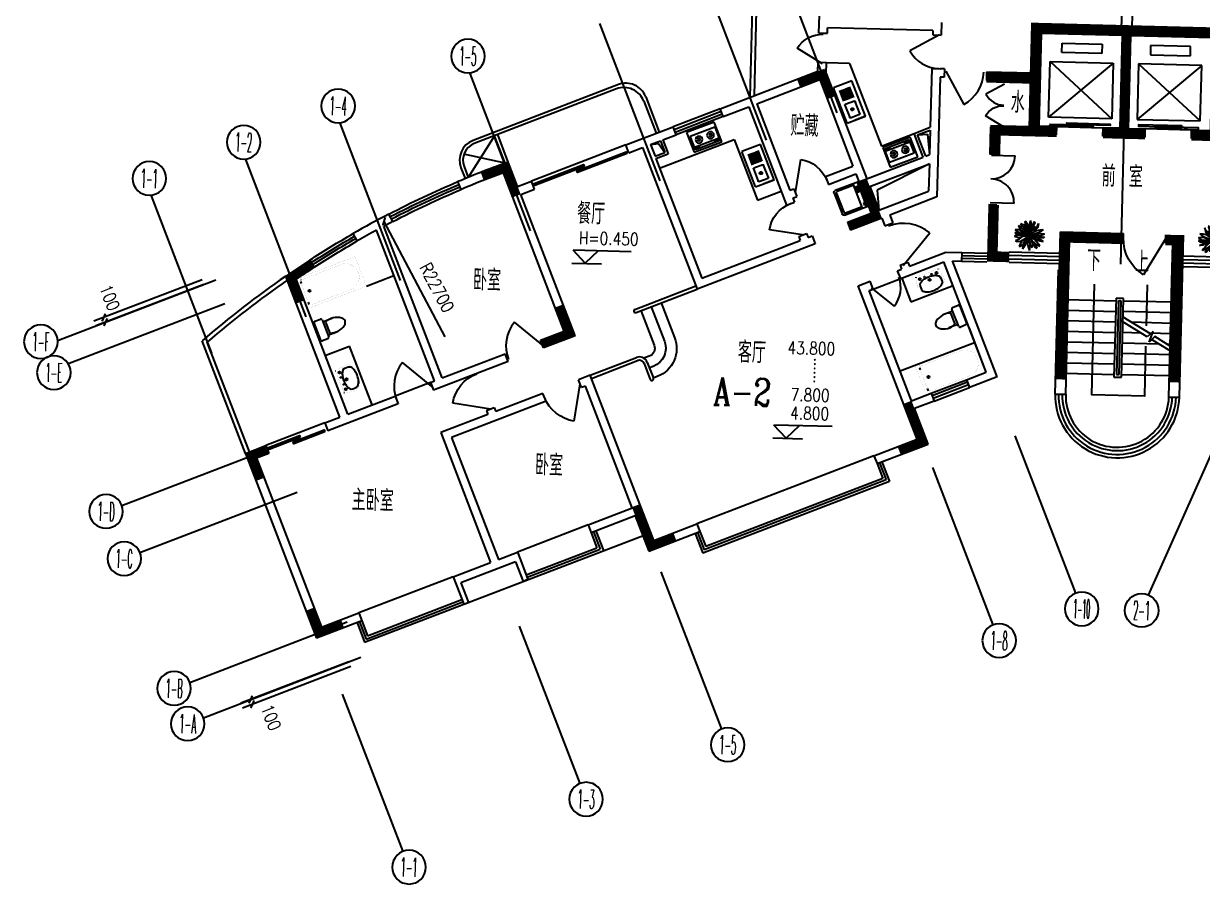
# Model space of a CAD drawing. Header units: millimetres. Extents: x -1802252 to 80507, y -1575242 to 571462.
# Drawn here: x 7618 to 35590, y 23093 to 43531 of the extents above; entities that cross this region are included whole.
import ezdxf
from ezdxf.enums import TextEntityAlignment as Align

# ---------------------------------------------------------------- set-up
doc = ezdxf.new("R2010")
doc.units = ezdxf.units.MM
doc.linetypes.add('HIDDEN', pattern=[7.5, 5, -2.5])
for name, color, linetype in [('AXIS', 3, 'Continuous'), ('AXIS_TEXT', 7, 'Continuous'), ('COLUMN', 7, 'Continuous'), ('PUB_DIM', 3, 'Continuous'), ('PUB_TEXT', 7, 'Continuous'), ('PUB_WINDW', 7, 'Continuous'), ('STAIR', 2, 'Continuous'), ('TOILET', 7, 'Continuous'), ('TOTHER', 7, 'Continuous'), ('WALL', 255, 'Continuous'), ('WINDOW', 2, 'Continuous'), ('WINDOW_TEXT', 7, 'Continuous')]:
    doc.layers.add(name, color=color, linetype=linetype)
doc.styles.add('_HZPMK', font='txt', dxfattribs={"width": 0.7, "bigfont": 'HZPMK'})
doc.styles.add('_ROMANC', font='ROMANC.shx', dxfattribs={"width": 0.75})
doc.styles.add('COMPLEX', font='COMPLEX')
doc.styles.add('DIM_FONT', font='SIMPLEX', dxfattribs={"width": 0.8})
doc.styles.add('SIMPLEX', font='SIMPLEX.SHX')
doc.styles.get("Standard").update_dxf_attribs({"font": 'arial.ttf'})

# ---------------------------------------------------------------- blocks, each defined once
blk = doc.blocks.new('_AXISO')
blk.add_circle((0, 0), 0.5)
at = {"layer": 'AXIS_TEXT', "style": 'COMPLEX', "width": 1.041667}
blk.add_attdef('A', text='', height=0.56, dxfattribs=at).set_placement((-0.25, -0.28), (0.25, -0.28), align=Align.FIT)
blk = doc.blocks.new('_DIMX')
at = {"const_width": 50}
blk.add_lwpolyline([(-70, -70), (70, 70)], dxfattribs=at)
blk = doc.blocks.new('M_E24TTP')
at = {"layer": 'TOILET', "color": 7}
for p, q in [((-170, 200), (-170, 430)), ((170, 200), (170, 430)), ((-250, 30), (-250, 170)), ((-220, 200), (220, 200)), ((220, 0), (-220, 0)), ((-140, 260), (140, 260)), ((250, 170), (250, 30))]:
    blk.add_line(p, q, dxfattribs=at)
for centre, radius, start, end in [((227, 413), 398, 143.3619, 202.5495), ((0, 590), 110, 33.4509, 146.5491), ((-227, 413), 398, 337.4505, 36.6381), ((-220, 170), 30, 90, 180), ((-220, 30), 30, 180, 270), ((220, 170), 30, 0, 90), ((220, 30), 30, 270, 0)]:
    blk.add_arc(centre, radius, start, end, dxfattribs=at)
at = {"style": 'DIM_FONT', "width": 0.8, "flags": 9}
for tag in ['XSIZE', 'YSIZE']:
    blk.add_attdef(tag, (0, 0), '', height=0.5, dxfattribs=at)
blk = doc.blocks.new('M_E4')
for p, q in [((670, -80), (670, -137)), ((670, -86), (670, -97)), ((670, -663), (670, -614))]:
    blk.add_line(p, q)
at = {"const_width": 1.5}
for points in [[(-750, -750), (-750, 0)], [(-750, 0), (750, 0)], [(750, 0), (750, -750)], [(608, -56), (640, -56)], [(670, -90), (670, -656)], [(750, -750), (-750, -750)], [(670, -663), (670, -655)]]:
    blk.add_lwpolyline(points, dxfattribs=at)
for points in [[(-399, -56, 0.930688), (-388, -693, 0.930688)], [(670, -86, 0.414214), (640, -56, 0.414214)], [(670, -90, 0.041784), (670, -85, 0.412615)], [(640, -693, 0.414214), (670, -663, 0.414214)]]:
    blk.add_lwpolyline(points, format="xyb", dxfattribs=at)
at = {"const_width": 1.5, "flags": 128}
for points in [[(-399, -56), (608, -56)], [(-399, -694), (645, -692)]]:
    blk.add_lwpolyline(points, dxfattribs=at)
for radius in [25, 23]:
    blk.add_circle((550, -381), radius)
blk.add_arc((640, -663), 30, 270, 280.176)
at = {"width": 0.8, "flags": 9}
for tag in ['XSIZE', 'YSIZE']:
    blk.add_attdef(tag, (0, 0), '', height=0.5, dxfattribs=at)
blk = doc.blocks.new('00929100524312')
for radius in [22800, 22730, 22670, 22600]:
    blk.add_arc((0, -22692), radius, 88.4854, 91.5146)
at = {"style": 'SIMPLEX', "flags": 9}
blk.add_attdef('A', text='', height=1, dxfattribs=at).set_placement((0, 0), align=Align.MIDDLE)
blk = doc.blocks.new('M_E11')
for p, q in [((-280, -10), (-280, 0)), ((280, 0), (280, -10)), ((-251, -189), (-251, -186)), ((-248, -183), (-250, -185))]:
    blk.add_line(p, q)
at = {"const_width": 1.5}
for points in [[(-280, 0), (280, 0)], [(-326, -200), (-280, -5)], [(326, -204), (280, -5)]]:
    blk.add_lwpolyline(points, dxfattribs=at)
for points in [[(-326, -200, 0.008223), (-326, -204, 0.149285)], [(-326, -266, 0.149285), (-304, -337, 0.107079), (-231, -408, 0.075625), (-131, -450, 0.062436), (-1, -467, 0.062436), (130, -452, 0.075625), (230, -410, 0.107079), (304, -339, 0.149285), (326, -268, 0.005205), (326, -266, 0.086596)]]:
    blk.add_lwpolyline(points, format="xyb", dxfattribs=at)
at = {"const_width": 1.5, "flags": 128}
for points in [[(-326, -204), (-326, -268)], [(326, -204), (326, -268)]]:
    blk.add_lwpolyline(points, dxfattribs=at)
at = {"flags": 128}
for points in [[(-253, -188, 0.172546), (-250, -358, 0.726395)], [(253, -188, -0.172546), (250, -358, -0.726395)]]:
    blk.add_lwpolyline(points, format="xyb", dxfattribs=at)
for points in [[(253, -188, 0.098208), (193, -141, 0.066287), (110, -111, 0.052428), (0, -100, 0.052428), (-110, -111, 0.066287), (-193, -141, 0.093876), (-251, -186, 0.171377)], [(-250, -358, 0.091341), (-193, -401, 0.066287), (-110, -431, 0.052428), (0, -442, 0.052428), (110, -431, 0.066287), (193, -401, 0.091756), (250, -358, 0.171377)]]:
    blk.add_lwpolyline(points, format="xyb")
for centre, radius in [((-210, -75), 24), ((-210, -75), 24), ((-210, -75), 24), ((-90, -65), 10), ((0, -170), 25), ((0, -170), 15), ((90, -65), 10), ((210, -75), 24)]:
    blk.add_circle(centre, radius)
blk.add_arc((-250, -186), 1, 131.3224, 180)
at = {"width": 0.8, "flags": 9}
for tag in ['XSIZE', 'YSIZE']:
    blk.add_attdef(tag, (0, 0), '', height=0.5, dxfattribs=at)
blk = doc.blocks.new('M_E19')
for p, q in [((-323, -113), (-323, -456)), ((299, -113), (-323, -113)), ((299, -456), (299, -113)), ((-323, -400), (299, -400)), ((-323, -456), (299, -456)), ((-291, -422), (-291, -434)), ((-216, -432), (-280, -432)), ((-280, -432), (-280, -448)), ((-280, -448), (-216, -448)), ((-216, -448), (-216, -432)), ((-199, -423), (-199, -434)), ((182, -422), (182, -434)), ((193, -432), (193, -448)), ((257, -432), (193, -432)), ((193, -448), (257, -448)), ((257, -448), (257, -432)), ((274, -423), (274, -434))]:
    blk.add_line(p, q)
for points in [[(-199, -423, 0.259034), (-201, -420, 0.076276), (-213, -415, 0.036515), (-226, -412, 0.026615), (-245, -411, 0.026615), (-264, -412, 0.036515), (-277, -415, 0.076276), (-289, -420, 0.259034), (-291, -423, 0.078462), (-291, -424, 0.056762)], [(-199, -434, 0.259034), (-201, -430, 0.076276), (-213, -425, 0.036515), (-226, -423, 0.026615), (-245, -422, 0.026615), (-264, -423, 0.036515), (-277, -425, 0.076276), (-289, -430, 0.259034), (-291, -434, 0.259034), (-289, -437, 0.056762), (-280, -441, 0.036515)], [(-216, -443, 0.008736), (-213, -442, 0.076276), (-201, -437, 0.259034), (-199, -434, 0.259034)], [(274, -423, 0.259034), (272, -420, 0.076276), (260, -415, 0.036515), (247, -412, 0.026615), (228, -411, 0.026615), (209, -412, 0.036515), (196, -415, 0.076276), (184, -420, 0.259034), (182, -423, 0.078462), (182, -424, 0.056762)], [(274, -434, 0.259034), (272, -430, 0.076276), (260, -425, 0.036515), (247, -423, 0.026615), (228, -422, 0.026615), (209, -423, 0.036515), (196, -425, 0.076276), (184, -430, 0.259034), (182, -434, 0.259034), (184, -437, 0.056762), (193, -441, 0.036515)], [(257, -443, 0.008736), (260, -442, 0.076276), (272, -437, 0.259034), (274, -434, 0.259034)]]:
    blk.add_lwpolyline(points, format="xyb")
at = {"layer": 'TOTHER', "linetype": 'Continuous'}
for p, q in [((-350, 0), (350, 0)), ((-350, -500), (-350, 0)), ((350, 0), (350, -500)), ((350, -500), (-350, -500))]:
    blk.add_line(p, q, dxfattribs=at)
for centre, radius in [((-158, -259), 82.5), ((-158, -259), 31.6), ((134, -259), 82.5), ((134, -259), 31.6)]:
    blk.add_circle(centre, radius, dxfattribs=at)
at = {"width": 0.8, "flags": 9}
for tag in ['XSIZE', 'YSIZE']:
    blk.add_attdef(tag, (0, 0), '', height=0.5, dxfattribs=at)
blk = doc.blocks.new('_WBLK')
for p, q in [((-0.5, 0.5), (0.5, 0.5)), ((0.5, 0.167), (-0.5, 0.167)), ((0.5, -0.167), (-0.5, -0.167)), ((-0.5, -0.5), (0.5, -0.5))]:
    blk.add_line(p, q)
at = {"style": 'SIMPLEX', "flags": 9}
blk.add_attdef('A', text='', height=1, dxfattribs=at).set_placement((0, 1.5), align=Align.MIDDLE)
blk = doc.blocks.new('_DBLK')
blk.add_line((-0.5, 0), (0, -0.866))
blk.add_arc((-0.5, 0), 1, 300, 0)
at = {"style": 'SIMPLEX', "flags": 9}
blk.add_attdef('A', text='', height=1, dxfattribs=at).set_placement((0, 1.5), align=Align.MIDDLE)
blk = doc.blocks.new('M_E20')
for p, q in [((345, 0), (-345, 0)), ((-302, -36), (-345, -36)), ((-307, -144), (-307, -611)), ((-302, -35), (-302, -66)), ((-302, -66), (-219, -66)), ((-219, -66), (-219, -35)), ((345, -36), (-219, -36)), ((123, -87), (123, -99)), ((133, -96), (133, -113)), ((198, -96), (133, -96)), ((133, -113), (198, -113)), ((198, -113), (198, -96)), ((215, -88), (215, -99)), ((307, -144), (307, -611)), ((267, -651), (-267, -651))]:
    blk.add_line(p, q)
blk.add_lwpolyline([(83, -94, 0.185158), (88, -107, 0.102042), (108, -122, 0.060862), (133, -130, 0.047173), (166, -133, 0.047173), (200, -130, 0.060862), (225, -122, 0.102042), (245, -107, 0.185158), (250, -94, 0.185158), (245, -82, 0.102042), (225, -67, 0.060862), (200, -59, 0.047173), (166, -56, 0.047173), (133, -59, 0.060862), (108, -67, 0.102042), (88, -82, 0.185158)], format="xyb", close=True)
for points in [[(215, -88, 0.259034), (213, -85, 0.076276), (201, -80, 0.036515), (188, -77, 0.026615), (169, -76, 0.026615), (150, -77, 0.036515), (137, -80, 0.076276), (125, -85, 0.259034), (123, -88, 0.078462), (123, -89, 0.056762)], [(215, -99, 0.259034), (213, -95, 0.076276), (201, -90, 0.036515), (188, -88, 0.026615), (169, -87, 0.026615), (150, -88, 0.036515), (137, -90, 0.076276), (125, -95, 0.259034), (123, -99, 0.259034), (125, -102, 0.056762), (133, -106, 0.036515)], [(198, -108, 0.008736), (201, -107, 0.076276), (213, -102, 0.259034), (215, -99, 0.259034)]]:
    blk.add_lwpolyline(points, format="xyb")
blk.add_circle((-259, -35), 17.5)
for centre, start, end in [((-267, -611), 180, 270), ((267, -611), 270, 0)]:
    blk.add_arc(centre, 40, start, end)
at = {"layer": 'TOTHER', "linetype": 'Continuous'}
for p, q in [((-345, -656), (-345, 0)), ((345, 0), (345, -656)), ((-345, -145), (345, -145)), ((295, -706), (-295, -706))]:
    blk.add_line(p, q, dxfattribs=at)
for centre, start, end in [((-295, -656), 180, 270), ((295, -656), 270, 0)]:
    blk.add_arc(centre, 50, start, end, dxfattribs=at)
at = {"width": 0.8, "flags": 9}
for tag in ['XSIZE', 'YSIZE']:
    blk.add_attdef(tag, (0, 0), '', height=0.5, dxfattribs=at)
blk = doc.blocks.new('M_E16')
for p, q in [((-359, -351), (-359, -119)), ((-347, -107), (-34, -107)), ((-22, -119), (-22, -351)), ((63, -103), (336, -103)), ((63, -132), (336, -132)), ((63, -153), (336, -153)), ((63, -182), (336, -182)), ((63, -203), (336, -203)), ((63, -232), (336, -232)), ((63, -253), (336, -253)), ((-34, -363), (-347, -363)), ((63, -282), (336, -282)), ((63, -303), (336, -303)), ((63, -332), (336, -332)), ((63, -353), (336, -353))]:
    blk.add_line(p, q)
for points, const_width in [([(-353, -95), (-370, -113)], 1.91), ([(-370, -357), (-370, -113)], 2), ([(-353, -95), (-28, -95)], 1.8), ([(-10, -113), (-28, -95)], 1.91), ([(-10, -113), (-10, -357)], 2), ([(-370, -357), (-353, -375)], 1.91), ([(-28, -375), (-353, -375)], 1.8), ([(-28, -375), (-10, -357)], 1.91)]:
    blk.add_lwpolyline(points, dxfattribs=dict(const_width=const_width))
for points in [[(-347, -107), (-351, -108), (-354, -110), (-357, -113), (-358, -117), (-359, -119)], [(-216, -235), (-215, -245), (-209, -255), (-202, -261), (-192, -265), (-182, -265), (-172, -261), (-164, -255), (-159, -245), (-157, -235), (-159, -225), (-164, -215), (-172, -209), (-182, -205), (-192, -205), (-202, -209), (-209, -215), (-215, -225), (-216, -235)], [(-206, -235), (-205, -242), (-201, -248), (-196, -252), (-190, -254), (-183, -254), (-177, -252), (-172, -248), (-169, -242), (-168, -235), (-169, -228), (-172, -222), (-177, -218), (-183, -215), (-190, -215), (-196, -218), (-201, -222), (-205, -228), (-206, -235)], [(-22, -119), (-23, -115), (-25, -111), (-28, -109), (-32, -107), (-34, -107)], [(-359, -351), (-358, -355), (-356, -358), (-353, -361), (-349, -363), (-347, -363)], [(-34, -363), (-30, -362), (-26, -360), (-24, -357), (-22, -353), (-22, -351)]]:
    blk.add_lwpolyline(points)
at = {"layer": 'TOTHER', "linetype": 'Continuous'}
for p, q in [((-450, 0), (450, 0)), ((-450, -471), (-450, 0)), ((450, 0), (450, -471)), ((-450, -471), (450, -471))]:
    blk.add_line(p, q, dxfattribs=at)
at = {"layer": 'TOTHER', "linetype": 'HIDDEN'}
blk.add_line((-450, 0), (-450, -300), dxfattribs=at)
at = {"width": 0.8, "flags": 9}
for tag in ['XSIZE', 'YSIZE']:
    blk.add_attdef(tag, (0, 0), '', height=0.5, dxfattribs=at)
blk = doc.blocks.new('00929100508160')
for radius in [22800, 22730, 22670, 22600]:
    blk.add_arc((0, -22682), radius, 87.7278, 92.2722)
at = {"style": 'SIMPLEX', "flags": 9}
blk.add_attdef('A', text='', height=1, dxfattribs=at).set_placement((0, 0), align=Align.MIDDLE)
blk = doc.blocks.new('_ARROW')
blk.add_solid([(0, 0), (-1, 0.1), (-1, -0.1)])
blk = doc.blocks.new('10425124726404')
for p, q in [((-600, 125), (600, 125)), ((-600, 41.25), (600, 41.25)), ((-600, -41.25), (600, -41.25)), ((-600, -125), (600, -125))]:
    blk.add_line(p, q)
at = {"style": 'SIMPLEX', "flags": 9}
blk.add_attdef('A', text='', height=1, dxfattribs=at).set_placement((0, 0), align=Align.MIDDLE)
blk = doc.blocks.new('M_F3')
for p, q in [((-137, 463), (-172, 477)), ((-172, 477), (-155, 384)), ((-65, 367), (-137, 463)), ((-1, 371), (16, 486)), ((26, 511), (42, 438)), ((42, 438), (49, 319)), ((118, 392), (151, 452)), ((151, 452), (149, 488)), ((149, 488), (172, 452)), ((172, 452), (160, 396)), ((262, 331), (301, 415)), ((301, 415), (277, 286)), ((-405, 13), (-504, -36)), ((-468, 83), (-494, 98)), ((-494, 98), (-398, 71)), ((-490, 194), (-367, 196)), ((-363, 102), (-490, 194)), ((-435, 39), (-468, 83)), ((-393, 2), (-435, 39)), ((-398, 71), (-285, 27)), ((-202, -25), (-393, 2)), ((-379, 338), (-344, 250)), ((-336, 298), (-379, 338)), ((-367, 196), (-250, 117)), ((-237, 44), (-363, 102)), ((-344, 250), (-280, 177)), ((-260, 250), (-336, 298)), ((-184, 352), (-317, 396)), ((-317, 396), (-270, 321)), ((-285, 27), (-153, -2)), ((-280, 177), (-178, 123)), ((-270, 321), (-143, 227)), ((-157, 187), (-260, 250)), ((-250, 117), (-45, 15)), ((-67, 21), (-237, 44)), ((-105, 242), (-184, 352)), ((-178, 123), (-91, 75)), ((-45, 102), (-157, 187)), ((-157, -111), (1, 3)), ((-155, 384), (-89, 196)), ((-143, 227), (-77, 167)), ((1, 3), (-126, -140)), ((-120, -276), (1, 3)), ((1, 3), (-116, -15)), ((-91, 75), (1, 3)), ((-89, 196), (1, 3)), ((1, 3), (-67, 21)), ((-50, 223), (-65, 367)), ((-11, 137), (-50, 223)), ((1, 3), (-42, -144)), ((-17, 89), (3, 267)), ((1, 3), (-17, 89)), ((3, 267), (-1, 371)), ((1, 3), (14, 71)), ((170, 60), (1, 3)), ((57, 58), (1, 3)), ((1, 3), (248, 58)), ((155, 8), (1, 3)), ((1, 3), (88, -178)), ((83, -65), (1, 3)), ((270, -77), (1, 3)), ((7, -140), (1, 3)), ((14, 71), (80, 173)), ((46, 206), (24, 94)), ((86, 275), (35, 153)), ((49, 319), (46, 206)), ((49, 309), (118, 392)), ((106, 92), (57, 58)), ((87, 205), (58, 144)), ((80, 173), (176, 235)), ((160, 396), (86, 275)), ((87, 205), (184, 321)), ((166, 158), (106, 92)), ((141, 130), (236, 181)), ((275, 6), (155, 8)), ((184, 321), (160, 227)), ((197, 198), (166, 158)), ((229, 81), (170, 60)), ((176, 235), (262, 331)), ((277, 286), (197, 198)), ((295, 104), (229, 81)), ((236, 181), (355, 202)), ((248, 58), (334, 89)), ((371, 4), (275, 6)), ((390, 158), (295, 104)), ((330, 5), (453, -38)), ((334, 89), (402, 85)), ((355, 202), (460, 215)), ((454, 39), (371, 4)), ((460, 215), (390, 158)), ((402, 85), (482, 73)), ((507, 60), (454, 39)), ((482, 73), (507, 60)), ((-504, -36), (-311, -82)), ((-363, -136), (-468, -188)), ((-468, -188), (-414, -205)), ((-414, -205), (-287, -190)), ((-293, -71), (-363, -136)), ((-303, -280), (-334, -374)), ((-334, -374), (-270, -355)), ((-260, -209), (-303, -280)), ((-227, -32), (-293, -71)), ((-287, -190), (-157, -111)), ((-270, -355), (-204, -288)), ((-195, -134), (-260, -209)), ((-116, -15), (-227, -32)), ((-200, -269), (-219, -455)), ((-219, -455), (-176, -399)), ((-126, -140), (-200, -269)), ((-176, -399), (-120, -276)), ((-153, -2), (-82, -10)), ((-42, -144), (-56, -288)), ((-56, -288), (-32, -384)), ((-32, -384), (14, -505)), ((36, -242), (7, -140)), ((14, -505), (40, -370)), ((40, -370), (36, -242)), ((40, -311), (98, -395)), ((164, -117), (83, -65)), ((108, -265), (85, -173)), ((88, -178), (180, -255)), ((98, -395), (106, -265)), ((342, -59), (103, -28)), ((106, -265), (207, -386)), ((109, -82), (260, -134)), ((246, -199), (164, -117)), ((180, -255), (262, -299)), ((246, -367), (203, -267)), ((207, -386), (271, -420)), ((324, -294), (246, -199)), ((271, -420), (246, -367)), ((260, -134), (357, -167)), ((262, -299), (359, -349)), ((377, -132), (270, -77)), ((359, -349), (324, -294)), ((447, -73), (342, -59)), ((357, -167), (468, -188)), ((468, -188), (377, -132)), ((507, -23), (447, -73)), ((453, -38), (507, -23))]:
    blk.add_line(p, q)
at = {"width": 0.8, "flags": 9}
for tag, p in [('XSIZE', (-2, 0)), ('YSIZE', (0, 0))]:
    blk.add_attdef(tag, p, '', height=0.2, dxfattribs=at)
blk = doc.blocks.new('10425130010080')
for p, q in [((-300, 100), (300, 100)), ((-300, 33), (300, 33)), ((-300, -33), (300, -33)), ((-300, -100), (300, -100))]:
    blk.add_line(p, q)
at = {"style": 'SIMPLEX', "flags": 9}
blk.add_attdef('A', text='', height=1, dxfattribs=at).set_placement((0, 0), align=Align.MIDDLE)
blk = doc.blocks.new('_DBLK1')
for p, q in [((-0.47, 0), (-0.47, -0.47)), ((0.47, 0), (0.47, -0.47))]:
    blk.add_line(p, q)
for centre, start, end in [((-0.47, 0), 270, 0), ((0.47, 0), 180, 270)]:
    blk.add_arc(centre, 0.47, start, end)
at = {"layer": 'WINDOW_TEXT', "style": 'SIMPLEX', "flags": 9}
blk.add_attdef('A', text='', height=1, dxfattribs=at).set_placement((0, 1.5), align=Align.MIDDLE)
blk = doc.blocks.new('_LIFTD')
for points in [[(-0.548, -0.602), (-0.548, -0.774), (0.241, -0.774), (0.241, -0.602), (-0.548, -0.602)], [(-0.241, -0.784), (-0.241, -0.955), (0.548, -0.955), (0.548, -0.784), (-0.241, -0.784)]]:
    blk.add_lwpolyline(points)
blk = doc.blocks.new('1T4F53深新月')
at = {"color": 0, "linetype": 'ByBlock'}
for p, q in [((15628.107, 8145.332), (17903.394, 6600.804)), ((15695.504, 8244.617), (17970.792, 6700.089))]:
    blk.add_line(p, q, dxfattribs=at)
at = {"layer": 'AXIS'}
for p, q in [((8952.517, 30855.915), (5023.764, 30104.315)), ((9901.448, 29412.966), (7654.862, 26103.457)), ((11638.941, 28233.509), (9392.354, 24924)), ((17347.844, 24358.148), (15101.258, 21048.639)), ((20326.402, 22336.22), (18079.816, 19026.711)), ((24049.6, 19808.811), (21803.014, 16499.302)), ((1528.845, 14942.474), (3775.431, 18251.983)), ((3018.125, 13931.51), (5264.711, 17241.02)), ((24148.045, 14108.52), (20838.536, 16355.106)), ((5252.043, 12415.065), (7498.629, 15724.574)), ((23642.563, 13363.88), (20333.054, 15610.466)), ((7982.388, 10561.631), (10228.974, 13871.141)), ((21789.13, 10633.535), (18479.621, 12880.121)), ((10712.733, 8708.198), (12959.319, 12017.707)), ((21115.154, 9640.683), (17805.645, 11887.269)), ((12698.439, 7360.246), (14945.025, 10669.755)), ((14684.145, 6012.295), (16930.731, 9321.804)), ((19093.227, 6662.124), (15783.718, 8908.71))]:
    blk.add_line(p, q, dxfattribs=at)
at = {"layer": 'COLUMN'}
for points, const_width in [([(1800.871, 26375.961), (1636.032, 26626.616), (4455.902, 28481.058)], 250), ([(2350.149, 25540.726), (3119.585, 24370.719), (5939.456, 26225.161)], 250), ([(1167.89, 22788.004), (1470.095, 22328.469), (-576.922, 20982.282), (-2939.618, 24575.007), (-892.601, 25921.194), (-590.395, 25461.659)], 250), ([(14.015, 24542.59), (563.479, 23707.073)], 250), ([(8459.46, 23549.726), (9021.106, 24377.103), (9517.533, 24040.115)], 200), ([(288.747, 24124.831), (-1758.27, 22778.644)], 200), ([(3447.656, 22551.803), (4471.432, 23225.072), (4251.647, 23559.279)], 250), ([(1511.573, 22265.981), (1964.88, 21576.68), (2445.035, 21892.446)], 250), ([(425.699, 21641.639), (1057.582, 20680.794)], 250), ([(14168.363, 19674.365), (14730.01, 20501.742), (14233.583, 20838.73)], 200), ([(4738.094, 19670.108), (5243.575, 20414.748), (5822.74, 20021.595)], 200), ([(3718.074, 17099.201), (3221.648, 17436.189), (3558.636, 17932.616)], 200), ([(11303.966, 15454.741), (11697.118, 16033.905), (12276.282, 15640.752)], 200), ([(20589.296, 14711.34), (20926.284, 15207.766), (20429.857, 15544.754)], 200), ([(9819.344, 12199.416), (9324.889, 12539.307), (9730.122, 13136.266)], 200), ([(18055.412, 11717.72), (18398.875, 11484.568), (18735.862, 11980.994)], 200), ([(13825.701, 10068.201), (14386.588, 9847.106), (14733.299, 10357.856)], 200)]:
    blk.add_lwpolyline(points, dxfattribs=dict(at, const_width=const_width))
at = {"layer": 'DEFPOINTS', "color": 0, "linetype": 'ByBlock'}
for p in [(20837.413, 16353.451), (20904.81, 16452.737), (12027.148, 10898.307), (15447.291, 8413.111), (15379.894, 8313.826)]:
    blk.add_point(p, dxfattribs=at)
at = {"layer": 'PUB_DIM'}
for p, q in [((2881.358, 25829.819), (226.084, 24083.622)), ((9956.684, 22408.767), (10714.944, 21255.753)), ((10981.317, 21405.19), (10592.616, 21996.25)), ((10385.266, 21757.063), (10800.76, 21671.247)), ((10800.76, 21671.247), (10714.944, 21255.753)), ((15190.807, 19222.029), (15471.631, 19635.718)), ((15240.45, 19188.33), (15487.574, 19552.376)), ((15290.093, 19154.632), (15503.518, 19469.035)), ((15177.763, 18989.156), (16667.042, 17978.192)), ((18015.667, 17062.709), (20001.373, 15714.757)), ((20212.988, 15812.835), (20493.811, 16226.524)), ((9270.144, 16123.763), (10028.404, 14970.75)), ((20113.702, 15880.232), (20327.128, 16194.636)), ((20163.345, 15846.534), (20410.469, 16210.58)), ((10294.778, 15120.187), (9906.076, 15711.247)), ((9698.726, 15472.06), (10114.22, 15386.244)), ((10114.22, 15386.244), (10028.404, 14970.75))]:
    blk.add_line(p, q, dxfattribs=at)
at = {"layer": 'PUB_DIM', "color": 0, "linetype": 'ByBlock'}
for p, q in [((21153.024, 16284.243), (23428.311, 14739.715)), ((21085.626, 16184.957), (23360.914, 14640.429)), ((23222.029, 14880.954), (23222.59, 14881.781)), ((23153.508, 14780.014), (23152.946, 14779.186)), ((13450.17, 13658.202), (12027.606, 10899.196))]:
    blk.add_line(p, q, dxfattribs=at)
at = {"layer": 'PUB_DIM', "color": 3}
blk.add_line((18756.239, 6165.698), (15446.73, 8412.284), dxfattribs=at)
at = {"layer": 'PUB_DIM', "color": 3, "linetype": 'ByBlock'}
for p, q in [((17695.989, 6740.388), (17695.427, 6739.561)), ((17764.509, 6841.328), (17765.071, 6842.156))]:
    blk.add_line(p, q, dxfattribs=at)
at = {"layer": 'PUB_DIM'}
for points in [[(4142.424, 27428.409), (5133.692, 28080.3), (5819.599, 27037.306), (3625.692, 25594.519)], [(3729.459, 27167.278), (2920.41, 26635.22)]]:
    blk.add_lwpolyline(points, dxfattribs=at)
at = {"layer": 'PUB_DIM', "color": 0, "linetype": 'ByBlock'}
blk.add_point((23221.467, 14880.126), dxfattribs=at)
at = {"layer": 'PUB_DIM', "color": 3, "linetype": 'ByBlock'}
blk.add_point((17763.948, 6840.501), dxfattribs=at)
at = {"layer": 'STAIR'}
for p, q in [((4385.521, 28315.086), (3900.693, 27996.247)), ((4385.521, 28315.086), (5022.9, 27345.886)), ((3967.763, 28040.354), (4605.141, 27071.154)), ((4176.642, 28177.72), (4814.02, 27208.52)), ((3804.215, 27932.8), (2923.366, 27353.524)), ((3550.004, 27765.622), (3839.565, 27325.315)), ((3758.883, 27902.988), (3810.519, 27824.471)), ((3805.892, 27903.981), (3830.747, 27476.854)), ((3902.369, 27967.428), (3932.191, 27454.932)), ((3132.245, 27490.89), (3769.624, 26521.69)), ((3341.125, 27628.256), (3868.61, 26826.159)), ((4013.347, 27437.395), (3756.691, 27372.375)), ((3830.747, 27476.854), (4013.347, 27437.395)), ((3920.412, 27657.367), (4396.262, 26933.788)), ((2923.366, 27353.524), (3560.744, 26384.324)), ((5073.031, 27378.854), (3510.613, 26351.356)), ((5055.867, 27295.755), (3593.712, 26334.193)), ((3609.517, 26200.963), (5171.934, 27228.461)), ((3626.68, 26284.062), (5088.835, 27245.624)), ((3756.691, 27372.375), (3939.291, 27332.916)), ((3837.847, 27354.838), (3882.026, 26595.609)), ((3939.291, 27332.916), (3981.408, 26609.14)), ((3949.457, 27158.212), (4187.382, 26796.422)), ((5088.835, 27245.624), (5055.867, 27295.755)), ((5171.934, 27228.461), (5073.031, 27378.854)), ((5759.182, 26226.293), (5121.803, 27195.493)), ((5341.423, 25951.561), (4704.045, 26920.761)), ((5550.302, 26088.927), (4912.924, 27058.127)), ((4923.664, 25676.829), (4286.286, 26646.029)), ((5132.544, 25814.195), (4495.165, 26783.395)), ((3510.613, 26351.356), (3609.517, 26200.963)), ((3593.712, 26334.193), (3626.68, 26284.062)), ((4505.906, 25402.097), (3868.527, 26371.297)), ((4714.785, 25539.463), (4077.407, 26508.663)), ((4297.026, 25264.731), (3659.648, 26233.931)), ((4297.026, 25264.731), (5759.182, 26226.293)), ((-988.542, 25439.197), (-2091.424, 24713.905)), ((-1267.228, 23460.629), (-988.542, 25439.197)), ((-164.345, 24185.922), (-988.542, 25439.197)), ((-694.835, 25392.976), (-90.424, 24473.907)), ((-2091.424, 24713.905), (-1267.228, 23460.629)), ((-2091.424, 24713.905), (-164.345, 24185.922)), ((-2124.136, 24363.255), (-2307.949, 24242.373)), ((-1602.145, 23569.514), (-2124.136, 24363.255)), ((-2307.949, 24242.373), (-1785.958, 23448.632)), ((-1267.228, 23460.629), (-164.345, 24185.922)), ((-1785.958, 23448.632), (-1602.145, 23569.514)), ((-937.55, 22959.318), (165.333, 23684.611)), ((-113.353, 21706.043), (165.333, 23684.611)), ((165.333, 23684.611), (989.529, 22431.335)), ((1063.45, 22719.321), (459.04, 23638.39)), ((-113.353, 21706.043), (-937.55, 22959.318)), ((-937.55, 22959.318), (989.529, 22431.335)), ((-1154.075, 22487.787), (-970.261, 22608.669)), ((-632.084, 21694.046), (-1154.075, 22487.787)), ((-970.261, 22608.669), (-448.27, 21814.928)), ((989.529, 22431.335), (-113.353, 21706.043)), ((-448.27, 21814.928), (-632.084, 21694.046))]:
    blk.add_line(p, q, dxfattribs=at)
at = {"layer": 'WALL'}
for p, q in [((4679.65, 28777.81), (1462.641, 26662.197)), ((4817.016, 28568.93), (1767.111, 26563.21)), ((4817.016, 28568.93), (4679.65, 28777.81)), ((1863.267, 26416.995), (1753.374, 26584.098)), ((1863.267, 26416.995), (1696.164, 26307.102)), ((6163.204, 26521.913), (3113.298, 24516.193)), ((6300.57, 26313.034), (3835.526, 24691.939)), ((6300.57, 26313.034), (6163.204, 26521.913)), ((-694.835, 25392.976), (-928.357, 25748.071)), ((-527.731, 25502.869), (-694.835, 25392.976)), ((2412.731, 25581.477), (2245.628, 25471.585)), ((3069.824, 24218.309), (2245.628, 25471.585)), ((3127.035, 24495.305), (2412.731, 25581.477)), ((6751.559, 24950.824), (5092.951, 22507.482)), ((6751.559, 24950.824), (7334.48, 24555.12)), ((3821.79, 24712.826), (3069.824, 24218.309)), ((6804.705, 24673.019), (5232.095, 22356.362)), ((6804.705, 24673.019), (6176.939, 23748.238)), ((7222.151, 24389.645), (6804.705, 24673.019)), ((-2766.495, 24539.25), (-1708.777, 22930.879)), ((76.679, 24583.8), (-90.424, 24473.907)), ((129.361, 24139.7), (-90.424, 24473.907)), ((76.679, 24583.8), (626.143, 23748.283)), ((7222.151, 24389.645), (7334.48, 24555.12)), ((8994.533, 24516.005), (8489.051, 23771.366)), ((10070.124, 23785.865), (8994.533, 24516.005)), ((129.361, 24139.7), (-1708.777, 22930.879)), ((9047.679, 24238.201), (6857.258, 21011.429)), ((9957.794, 23620.39), (9047.679, 24238.201)), ((239.254, 23972.597), (-1598.884, 22763.776)), ((239.254, 23972.597), (459.04, 23638.39)), ((7966.791, 23884.163), (8079.12, 24049.639)), ((8376.722, 23605.89), (7966.791, 23884.163)), ((8079.12, 24049.639), (8489.051, 23771.366)), ((9957.794, 23620.39), (10070.124, 23785.865)), ((626.143, 23748.283), (459.04, 23638.39)), ((4492.619, 23328.77), (4314.043, 23600.313)), ((8376.722, 23605.89), (6804.112, 21289.234)), ((4492.619, 23328.77), (3406.446, 22614.466)), ((-1847.841, 22869.347), (-8740.591, 18336.444)), ((-1710.475, 22660.468), (-8603.225, 18127.565)), ((-1598.884, 22763.776), (-541.165, 21155.405)), ((1230.554, 22829.214), (1063.45, 22719.321)), ((1063.45, 22719.321), (1296.973, 22364.226)), ((4807.13, 22578.112), (4974.234, 22688.005)), ((5092.951, 22507.482), (4974.234, 22688.005)), ((3406.446, 22614.466), (3516.339, 22447.363)), ((5015.023, 22261.989), (4807.13, 22578.112)), ((-541.165, 21155.405), (1296.973, 22364.226)), ((529.572, 21620.185), (1532.461, 22279.718)), ((1448.641, 22224.596), (1970.632, 21430.854)), ((5781.427, 21741.733), (5015.023, 22261.989)), ((6142.21, 21738.551), (5232.095, 22356.362)), ((1901.949, 21535.294), (2445.035, 21892.446)), ((2403.826, 21955.109), (2027.843, 21707.851)), ((2403.826, 21955.109), (2513.718, 21788.006)), ((529.572, 21620.185), (872.987, 21097.987)), ((1970.632, 21430.854), (2513.718, 21788.006)), ((5725.263, 21658.995), (5781.427, 21741.733)), ((5890.738, 21546.666), (5725.263, 21658.995)), ((5890.738, 21546.666), (5946.903, 21629.403)), ((6029.881, 21573.076), (5946.903, 21629.403)), ((6142.21, 21738.551), (6029.881, 21573.076)), ((-598.376, 20878.409), (362.469, 21510.292)), ((362.469, 21510.292), (953.143, 20612.111)), ((1682.881, 19775.462), (4060.24, 21338.892)), ((4060.24, 21338.892), (5051.287, 20666.142)), ((6721.374, 21345.399), (6609.045, 21179.923)), ((6804.112, 21289.234), (6721.374, 21345.399)), ((3515.863, 20741.519), (4058.477, 21098.361)), ((5104.673, 20388.174), (4058.477, 21098.361)), ((6857.258, 21011.429), (6609.045, 21179.923)), ((13680.992, 21092.98), (13793.321, 21258.456)), ((14591.107, 20475.169), (13680.992, 21092.98)), ((14868.912, 20528.315), (13793.321, 21258.456)), ((953.143, 20612.111), (1120.246, 20722.004)), ((982.88, 20930.883), (1120.246, 20722.004)), ((4933.161, 19779.419), (3515.863, 20741.519)), ((5051.287, 20666.142), (5163.616, 20831.618)), ((5329.092, 20719.288), (5163.616, 20831.618)), ((5216.762, 20553.813), (5329.092, 20719.288)), ((2846.638, 20301.415), (3334.991, 20622.572)), ((3417.729, 20566.408), (3114.44, 20119.624)), ((3467.372, 20532.709), (3130.384, 20036.282)), ((3417.729, 20566.408), (3334.991, 20622.572)), ((4820.831, 19613.943), (3467.372, 20532.709)), ((5216.762, 20553.813), (5878.904, 20104.333)), ((14591.107, 20475.169), (12232.192, 17000.184)), ((14363.43, 19783.676), (14868.912, 20528.315)), ((1625.67, 19498.465), (2792.377, 20265.731)), ((3130.384, 20036.282), (2792.377, 20265.731)), ((3114.44, 20119.624), (2846.638, 20301.415)), ((4708.502, 19448.468), (5270.148, 20275.845)), ((4767.685, 19891.748), (5104.673, 20388.174)), ((5766.575, 19938.857), (5270.148, 20275.845)), ((5766.575, 19938.857), (5878.904, 20104.333)), ((1460.831, 19749.121), (1627.934, 19859.014)), ((1460.831, 19749.121), (1515.777, 19665.569)), ((1625.67, 19498.465), (1515.777, 19665.569)), ((1515.777, 19665.569), (1515.777, 19665.569)), ((1627.934, 19859.014), (1682.881, 19775.462)), ((3150.082, 17508.811), (4655.356, 19726.273)), ((6511.214, 19433.375), (6623.544, 19598.851)), ((6623.544, 19598.851), (9105.676, 17913.911)), ((14251.101, 19618.2), (12509.997, 17053.331)), ((15177.763, 18989.156), (14085.625, 19730.53)), ((14363.43, 19783.676), (15290.093, 19154.632)), ((5287.666, 19055.315), (4708.502, 19448.468)), ((6593.952, 19377.211), (6511.214, 19433.375)), ((6537.788, 19294.473), (6593.952, 19377.211)), ((596.708, 19061.158), (847.364, 19225.998)), ((957.256, 19058.894), (847.364, 19225.998)), ((873.705, 19003.948), (957.256, 19058.894)), ((3360.55, 17462.762), (4596.173, 19282.992)), ((5175.337, 18889.84), (4596.173, 19282.992)), ((5175.337, 18889.84), (5287.666, 19055.315)), ((6703.263, 19182.144), (6537.788, 19294.473)), ((6703.263, 19182.144), (6759.428, 19264.881)), ((8827.871, 17860.765), (6759.428, 19264.881)), ((15177.763, 18989.156), (15290.093, 19154.632)), ((873.705, 19003.948), (2247.365, 16915.155)), ((4849.83, 16451.799), (6253.946, 18520.242)), ((5837.239, 18440.523), (5949.568, 18605.998)), ((6032.306, 18549.833), (5949.568, 18605.998)), ((6032.306, 18549.833), (6088.47, 18632.571)), ((6253.946, 18520.242), (6088.47, 18632.571)), ((16779.372, 18143.668), (17060.195, 18557.357)), ((16878.657, 18076.27), (17159.48, 18489.959)), ((17060.195, 18557.357), (17159.48, 18489.959)), ((4684.354, 16564.128), (5919.976, 18384.358)), ((5919.976, 18384.358), (5837.239, 18440.523)), ((7083.748, 14935.353), (9105.676, 17913.911)), ((16667.042, 17978.192), (16779.372, 18143.668)), ((17064.184, 17708.602), (16667.042, 17978.192)), ((16878.657, 18076.27), (18028.711, 17295.582)), ((7120.466, 15345.538), (8827.871, 17860.765)), ((15323.079, 15143.732), (17064.184, 17708.602)), ((18028.711, 17295.582), (18309.535, 17709.27)), ((18127.997, 17228.184), (18408.82, 17641.873)), ((18408.82, 17641.873), (18309.535, 17709.27)), ((3150.082, 17508.811), (2939.173, 17370.111)), ((2939.173, 17370.111), (3049.066, 17203.007)), ((4684.354, 16564.128), (3360.55, 17462.762)), ((15376.226, 14865.928), (17229.659, 17596.273)), ((18015.667, 17062.709), (17229.659, 17596.273)), ((3220.767, 17315.923), (3049.066, 17203.007)), ((5275.295, 15921.253), (3220.767, 17315.923)), ((18015.667, 17062.709), (18127.997, 17228.184)), ((2464.204, 16818.382), (2106.87, 16583.388)), ((2354.311, 16985.486), (2247.365, 16915.155)), ((2464.204, 16818.382), (2354.311, 16985.486)), ((12232.192, 17000.184), (12480.405, 16831.691)), ((12592.734, 16997.166), (12480.405, 16831.691)), ((12509.997, 17053.331), (12592.734, 16997.166)), ((5387.625, 16086.728), (4849.83, 16451.799)), ((13337.374, 16491.684), (13225.045, 16326.209)), ((13225.045, 16326.209), (14217.897, 15652.233)), ((13337.374, 16491.684), (15323.079, 15143.732)), ((5387.625, 16086.728), (5275.295, 15921.253)), ((11670.545, 16172.807), (9648.618, 13194.249)), ((11670.545, 16172.807), (12332.447, 15723.49)), ((11723.691, 15895.002), (9462.851, 12564.494)), ((12220.118, 15558.014), (11723.691, 15895.002)), ((12332.447, 15723.49), (12220.118, 15558.014)), ((20001.373, 15714.757), (20113.702, 15880.232)), ((20787.381, 15181.193), (20001.373, 15714.757)), ((20113.702, 15880.232), (21065.186, 15234.339)), ((6380.478, 15412.753), (6268.148, 15247.277)), ((6661.786, 15221.793), (6380.478, 15412.753)), ((6661.786, 15221.793), (6863.979, 15519.649)), ((6711.428, 15188.094), (6879.922, 15436.307)), ((7120.466, 15345.538), (6863.979, 15519.649)), ((7086.767, 15295.896), (6879.922, 15436.307)), ((14161.733, 15569.495), (14217.897, 15652.233)), ((14327.208, 15457.166), (14161.733, 15569.495)), ((14327.208, 15457.166), (14383.373, 15539.904)), ((14383.373, 15539.904), (15376.226, 14865.928)), ((7261.001, 14573.301), (6268.148, 15247.277)), ((6918.273, 15047.682), (6711.428, 15188.094)), ((6918.273, 15047.682), (7086.767, 15295.896)), ((13077.087, 15218.008), (12964.757, 15052.533)), ((13077.087, 15218.008), (14649.104, 14150.88)), ((18372.301, 11623.47), (20787.381, 15181.193)), ((18425.448, 11345.666), (21065.186, 15234.339)), ((7373.33, 14738.777), (7083.748, 14935.353)), ((14288.561, 14153.898), (12964.757, 15052.533)), ((7373.33, 14738.777), (7261.001, 14573.301)), ((14288.561, 14153.898), (12121.854, 10962.061)), ((14454.037, 14041.569), (12301.697, 10870.897)), ((14536.774, 13985.404), (14454.037, 14041.569)), ((14536.774, 13985.404), (14649.104, 14150.88)), ((15281.414, 13479.922), (15393.743, 13645.398)), ((16274.267, 12805.947), (15281.414, 13479.922)), ((15393.743, 13645.398), (16870.511, 12642.927)), ((9359.036, 13390.825), (9246.707, 13225.35)), ((9536.289, 13028.773), (9246.707, 13225.35)), ((9648.618, 13194.249), (9359.036, 13390.825)), ((9536.289, 13028.773), (9187.166, 12514.471)), ((16274.267, 12805.947), (14348.272, 9968.71)), ((16439.742, 12693.617), (14425.062, 9725.735)), ((16758.182, 12477.452), (16439.742, 12693.617)), ((16758.182, 12477.452), (16870.511, 12642.927)), ((10358.043, 11968.6), (10251.211, 11799.523)), ((17999.248, 11634.982), (18111.577, 11800.457)), ((18111.577, 11800.457), (18372.301, 11623.47)), ((18425.448, 11345.666), (17999.248, 11634.982)), ((11909.793, 11072.169), (11816.694, 10895.159)), ((12770.399, 10642.653), (12684.916, 10461.842)), ((13863.605, 10160.738), (13787.796, 9975.663))]:
    blk.add_line(p, q, dxfattribs=at)
for radius, start, end in [(22800.19, 234.4913157, 237.7131673), (22600.19, 234.9865972, 237.7131673), (22600.19, 242.2575981, 242.8633662), (22800.19, 242.2575981, 244.6962174), (22600.19, 243.3745365, 244.6962174), (22600.19, 247.7253967, 249.0470776), (22800.19, 247.7253967, 249.4456345)]:
    blk.add_arc((22430.117, 31074.453), radius, start, end, dxfattribs=at)
at = {"layer": 'WINDOW'}
for p, q in [((9970.215, 23852.335), (10247.804, 24269.57)), ((10020.169, 23819.1), (10264.212, 24185.913)), ((10070.124, 23785.865), (10280.621, 24102.256)), ((10247.804, 24269.57), (14173.43, 21604.747)), ((10264.212, 24185.913), (14090.089, 21588.803)), ((10280.621, 24102.256), (14006.747, 21572.859)), ((6390.985, 24047.385), (7954.486, 22983.882)), ((9957.794, 23620.39), (13680.992, 21092.98)), ((6453.309, 22252.552), (5569.083, 22852.789)), ((6116.321, 21756.125), (6453.309, 22252.552)), ((6721.374, 21345.399), (6142.21, 21738.551)), ((13793.321, 21258.456), (14006.747, 21572.859)), ((13842.964, 21224.757), (14090.089, 21588.803)), ((13892.607, 21191.058), (14173.43, 21604.747)), ((3515.863, 20741.519), (4736.864, 20078.52)), ((2966.342, 20302.344), (3334.991, 20622.572)), ((3114.44, 20119.624), (2966.342, 20302.344)), ((4736.864, 20078.52), (5104.673, 20388.174)), ((20493.811, 16226.524), (14561.516, 20253.529)), ((3821.942, 19566.834), (3130.384, 20036.282)), ((2639.784, 17825.364), (3821.942, 19566.834)), ((17026.496, 18507.714), (15487.574, 19552.376)), ((16992.797, 18458.071), (15503.518, 19469.035)), ((6550.012, 17888.097), (6053.585, 18225.085)), ((11207.965, 17937.186), (11435.277, 18272.045)), ((11274.155, 17892.254), (11501.467, 18227.114)), ((10388.11, 17043.359), (9105.676, 17913.911)), ((2639.784, 17825.364), (2939.173, 17370.111)), ((5683.244, 16611.237), (6550.012, 17888.097)), ((10343.179, 16977.169), (9060.744, 17847.721)), ((12232.192, 17000.184), (11261.111, 17659.381)), ((12277.124, 17066.375), (11306.043, 17725.571)), ((20327.128, 16194.636), (18341.422, 17542.587)), ((20410.469, 16210.58), (18375.121, 17592.23)), ((7255.261, 15544.109), (5683.244, 16611.237)), ((2429.756, 15000.433), (4564.087, 16404.041)), ((2484.702, 14916.882), (4653.642, 16343.249)), ((6788.857, 15193.548), (6879.922, 15436.307)), ((6918.273, 15047.682), (6788.857, 15193.548)), ((6052.088, 14306.17), (6557.57, 15050.809)), ((6163.21, 14327.428), (6623.761, 15005.878)), ((7261.001, 14573.301), (9246.707, 13225.35)), ((14536.774, 13985.404), (15281.414, 13479.922)), ((6184.954, 13611.658), (9243.606, 11535.36)), ((6296.076, 13632.916), (9288.538, 11601.551)), ((15766.923, 13154.778), (14925.37, 11915.062)), ((9187.166, 12514.471), (8794.915, 11936.635)), ((9253.356, 12469.54), (8861.105, 11891.704)), ((9252.385, 12468.109), (9631.735, 11542.988)), ((16758.182, 12477.452), (17999.248, 11634.982)), ((8861.105, 11891.704), (10027.675, 11942.593)), ((9871.928, 11713.158), (10028.707, 11944.114)), ((9938.118, 11668.226), (10094.897, 11899.182)), ((13528.441, 11431.713), (12949.277, 11824.866)), ((15424.219, 11576.43), (14925.37, 11915.062))]:
    blk.add_line(p, q, dxfattribs=at)
for points in [[(9856.888, 17403.968), (10351.264, 18132.248, -0.414213562), (11351.362, 18323.575), (11432.751, 18268.325)], [(10072.006, 17257.94), (10566.383, 17986.22, -0.414213562), (11205.333, 18108.456), (11286.723, 18053.207)], [(10287.124, 17111.912), (10781.501, 17840.192, -0.414213562), (11059.305, 17893.338), (11173.649, 17815.719)]]:
    blk.add_lwpolyline(points, format="xyb", dxfattribs=at)
for points in [[(7413.56, 14713.127), (8456.023, 14005.474), (8428.708, 13965.236), (7386.244, 14672.889)], [(8243.517, 14058.292), (9285.981, 13350.639), (9258.666, 13310.4), (8216.202, 14018.053)], [(16932.823, 12600.794), (17585.374, 12157.825), (17556.946, 12115.947), (16904.395, 12558.917)], [(17374.999, 12195.761), (18027.55, 11752.791), (17999.123, 11710.914), (17346.572, 12153.883)]]:
    blk.add_lwpolyline(points, close=True, dxfattribs=at)
for points in [[(18342.71, 11401.83), (16773.59, 9090.315)], [(18425.448, 11345.666), (16816.875, 8976.033)]]:
    blk.add_lwpolyline(points, dxfattribs=at)
for centre, radius, start, end in [((5490.11, 27545.422), 1475, 303.3302586, 123.3302586), ((5490.11, 27545.422), 1395, 303.3302586, 123.3302586), ((5490.11, 27545.422), 1305, 303.3302586, 123.3302586), ((5490.11, 27545.422), 1225, 303.3302586, 123.3302586), ((11468.372, 18249.579), 40, 325.8302586, 145.8302586), ((11373.44, 17824.856), 200, 145.8302586, 235.8302586), ((11373.44, 17824.856), 120, 145.8302586, 235.8302586), ((10365.645, 17010.264), 40, 235.8302586, 55.8302586), ((6465.777, 14025.347), 500, 145.8302586, 235.8302586), ((6576.899, 14046.605), 500, 145.8302586, 235.8302586), ((9524.429, 11949.049), 500, 235.8302586, 325.8302586), ((9524.429, 11949.049), 420, 235.8302586, 325.8302586), ((22430.117, 31074.453), 22700.19, 249.5067767, 255.5707603), ((22430.117, 31074.453), 22800.19, 249.4456345, 255.7476668)]:
    blk.add_arc(centre, radius, start, end, dxfattribs=at)
at = {"color": 0, "linetype": 'ByBlock', "xscale": -1, "rotation": 62.72403490165817}
blk.add_blockref('_DIMX', (12027.148, 10898.307), dxfattribs=at)
at = {"layer": 'AXIS'}
ref = blk.add_blockref('_AXISO', (9345.392, 30931.075), dxfattribs=dict(at, xscale=800, yscale=800, zscale=800, rotation=123.330258609543))
ref.add_attrib('A', '2-1', dxfattribs={"layer": '0', "color": 7, "height": 448, "rotation": 123.3302586, "style": 'COMPLEX', "width": 0.340909}).set_placement((9642.441, 30887.052), (9422.655, 31221.259), align=Align.FIT)
ref = blk.add_blockref('_AXISO', (10126.107, 29743.917), dxfattribs=dict(at, xscale=-800, yscale=800, zscale=800, rotation=123.330258609543))
ref.add_attrib('A', '1-10', dxfattribs={"layer": '0', "color": 7, "height": 448, "rotation": 123.3302586, "style": 'COMPLEX', "width": 0.267857}).set_placement((10423.155, 29699.894), (10203.37, 30034.101), align=Align.FIT)
ref = blk.add_blockref('_AXISO', (11863.599, 28564.46), dxfattribs=dict(at, xscale=-800, yscale=800, zscale=800, rotation=123.330258609543))
ref.add_attrib('A', '1-8', dxfattribs={"layer": '0', "color": 7, "height": 448, "rotation": 123.3302586, "style": 'COMPLEX', "width": 0.340909}).set_placement((12160.648, 28520.436), (11940.862, 28854.643), align=Align.FIT)
ref = blk.add_blockref('_AXISO', (17572.502, 24689.099), dxfattribs=dict(at, xscale=-800, yscale=800, zscale=800, rotation=123.330258609543))
ref.add_attrib('A', '1-5', dxfattribs={"layer": '0', "color": 7, "height": 448, "rotation": 123.3302586, "style": 'COMPLEX', "width": 0.340909}).set_placement((17869.551, 24645.075), (17649.766, 24979.282), align=Align.FIT)
ref = blk.add_blockref('_AXISO', (20551.061, 22667.171), dxfattribs=dict(at, xscale=-800, yscale=800, zscale=800, rotation=123.330258609543))
ref.add_attrib('A', '1-3', dxfattribs={"layer": '0', "color": 7, "height": 448, "rotation": 123.3302586, "style": 'COMPLEX', "width": 0.340909}).set_placement((20848.109, 22623.148), (20628.324, 22957.355), align=Align.FIT)
ref = blk.add_blockref('_AXISO', (24274.259, 20139.762), dxfattribs=dict(at, xscale=-800, yscale=800, zscale=800, rotation=123.330258609543))
ref.add_attrib('A', '1-1', dxfattribs={"layer": '0', "color": 7, "height": 448, "rotation": 123.3302586, "style": 'COMPLEX', "width": 0.375}).set_placement((24571.307, 20095.739), (24351.522, 20429.945), align=Align.FIT)
ref = blk.add_blockref('_AXISO', (24478.996, 13883.861), dxfattribs=dict(at, xscale=-800, yscale=800, zscale=800, rotation=123.330258609543))
ref.add_attrib('A', '1-A', dxfattribs={"layer": '0', "color": 7, "height": 448, "rotation": 123.3302586, "style": 'COMPLEX', "width": 0.317797}).set_placement((24776.045, 13839.838), (24556.259, 14174.045), align=Align.FIT)
ref = blk.add_blockref('_AXISO', (23973.514, 13139.222), dxfattribs=dict(at, xscale=-800, yscale=800, zscale=800, rotation=123.330258609543))
ref.add_attrib('A', '1-B', dxfattribs={"layer": '0', "color": 7, "height": 448, "rotation": 123.3302586, "style": 'COMPLEX', "width": 0.323276}).set_placement((24270.563, 13095.198), (24050.777, 13429.405), align=Align.FIT)
ref = blk.add_blockref('_AXISO', (22120.081, 10408.877), dxfattribs=dict(at, xscale=-800, yscale=800, zscale=800, rotation=123.330258609543))
ref.add_attrib('A', '1-C', dxfattribs={"layer": '0', "color": 7, "height": 448, "rotation": 123.3302586, "style": 'COMPLEX', "width": 0.334821}).set_placement((22417.13, 10364.853), (22197.344, 10699.06), align=Align.FIT)
ref = blk.add_blockref('_AXISO', (7667.842, 10294.116), dxfattribs=dict(at, xscale=-800, yscale=800, zscale=800, rotation=123.330258609543))
ref.add_attrib('A', '1-5', dxfattribs={"layer": '0', "color": 7, "height": 448, "rotation": 123.3302586, "style": 'COMPLEX', "width": 0.340909}).set_placement((7964.89, 10250.093), (7745.105, 10584.3), align=Align.FIT)
ref = blk.add_blockref('_AXISO', (21446.105, 9416.024), dxfattribs=dict(at, xscale=-800, yscale=800, zscale=800, rotation=123.330258609543))
ref.add_attrib('A', '1-D', dxfattribs={"layer": '0', "color": 7, "height": 448, "rotation": 123.3302586, "style": 'COMPLEX', "width": 0.323276}).set_placement((21743.154, 9372), (21523.368, 9706.207), align=Align.FIT)
ref = blk.add_blockref('_AXISO', (10398.187, 8440.683), dxfattribs=dict(at, xscale=-800, yscale=800, zscale=800, rotation=123.330258609543))
ref.add_attrib('A', '1-4', dxfattribs={"layer": '0', "color": 7, "height": 448, "rotation": 123.3302586, "style": 'COMPLEX', "width": 0.328947}).set_placement((10695.235, 8396.659), (10475.45, 8730.866), align=Align.FIT)
ref = blk.add_blockref('_AXISO', (12383.892, 7092.731), dxfattribs=dict(at, xscale=-800, yscale=800, zscale=800, rotation=123.330258609543))
ref.add_attrib('A', '1-2', dxfattribs={"layer": '0', "color": 7, "height": 448, "rotation": 123.3302586, "style": 'COMPLEX', "width": 0.340909}).set_placement((12680.941, 7048.708), (12461.155, 7382.915), align=Align.FIT)
ref = blk.add_blockref('_AXISO', (19447.302, 6516.042), dxfattribs=dict(at, xscale=-800, yscale=800, zscale=800, rotation=123.330258609543))
ref.add_attrib('A', '1-E', dxfattribs={"layer": '0', "color": 7, "height": 448, "rotation": 123.3302586, "style": 'COMPLEX', "width": 0.328947}).set_placement((19744.35, 6472.019), (19524.565, 6806.226), align=Align.FIT)
ref = blk.add_blockref('_AXISO', (14368.77, 5745.341), dxfattribs=dict(at, xscale=-800, yscale=800, zscale=800, rotation=123.330258609543))
ref.add_attrib('A', '1-1', dxfattribs={"layer": '0', "color": 7, "height": 448, "rotation": 123.3302586, "style": 'COMPLEX', "width": 0.375}).set_placement((14665.819, 5701.318), (14446.033, 6035.525), align=Align.FIT)
ref = blk.add_blockref('_AXISO', (19021.477, 5844.236), dxfattribs=dict(at, xscale=-800, yscale=800, zscale=800, rotation=123.330258609543))
ref.add_attrib('A', '1-F', dxfattribs={"layer": '0', "color": 7, "height": 448, "rotation": 123.3302586, "style": 'COMPLEX', "width": 0.328947}).set_placement((19318.526, 5800.213), (19098.74, 6134.42), align=Align.FIT)
at = {"layer": 'PUB_DIM', "xscale": 400, "yscale": 400, "zscale": 400}
for p, rotation in [((4142.424, 27428.409), 213.330258609543), ((3729.459, 27167.278), 33.33025860954303)]:
    blk.add_blockref('_ARROW', p, dxfattribs=dict(at, rotation=rotation))
at = {"layer": 'PUB_DIM', "color": 0, "linetype": 'ByBlock', "xscale": -1}
for p, rotation in [((23154.069, 14780.841), 235.8302586095478), ((23221.467, 14880.126), 55.83025860954783)]:
    blk.add_blockref('_DIMX', p, dxfattribs=dict(at, rotation=rotation))
at = {"layer": 'PUB_DIM', "color": 3, "linetype": 'ByBlock', "xscale": -1}
for p, rotation in [((17696.55, 6741.216), 235.8302586095758), ((17763.948, 6840.501), 55.83025860957572)]:
    blk.add_blockref('_DIMX', p, dxfattribs=dict(at, rotation=rotation))
at = {"layer": 'WINDOW', "xscale": -1}
for name, p, rotation in [('10425124726404', (1669.165, 27486.21), 123.330258609543), ('M_E19', (3824.099, 20223.838), 325.830258609541), ('M_E16', (3198.433, 18479.614), 55.83025860954103), ('M_E16', (5679.789, 17562.734), 55.83025860954103), ('M_E19', (5908.764, 15786.145), 145.8302586095411), ('00929100508160', (11083.935, 11433.863), 149.9853827055431), ('00929100524312', (13276.679, 10310.224), 156.2108070315431)]:
    blk.add_blockref(name, p, dxfattribs=dict(at, rotation=rotation))
at = {"layer": 'WINDOW'}
for name, p, xscale, yscale, zscale, rotation in [('M_F3', (1162.841, 27311.953), -0.7, 0.7, 0.7, 123.3302586098006), ('_DBLK', (2054.447, 25944.29), -1000, 1000, 1000, 123.330258609543), ('_LIFTD', (-309.078, 24988.388), 1300, 199.9999999999788, 1300, 303.3302586095431), ('_WBLK', (7650.635, 24219.642), -900, 200.0000000000717, 900, 325.830258609543), ('M_F3', (3561.375, 23664.733), 0.7, 0.7, 0.7, 123.330258609543), ('_LIFTD', (844.797, 23233.802), -1300, 199.9999999999788, 1300, 303.3302586095431), ('_DBLK1', (2977.336, 22144.341), 1200, 1200, 1200, 213.330258609543), ('_DBLK', (5569.037, 21197.912), 1000, 1000, 1000, 235.4009353996737), ('_DBLK', (6428.937, 21487.17), 700, 700, 700, 145.830258609543), ('_DBLK', (1583.295, 21544.109), -500, 500, 500, 33.33025860954303), ('_DBLK', (1156.095, 21263.168), 500, 500, 500, 33.33025860954303), ('_DBLK', (1240.412, 20180.619), -900, -900, 900, 303.3302586095431), ('M_E20', (5001.848, 19859.105), -0.9, 0.9, 0.9, 55.83025860954103), ('_DBLK', (1197.775, 19412.156), 800, 800, 800, 33.33025860954303), ('_DBLK', (6395.867, 18907.357), 800, -800, 800, 235.830258609543), ('_DBLK', (5562.452, 18747.919), -800, 800, 800, 325.8302586095432), ('_DBLK', (12908.889, 16661.687), 900, -900, 900, 325.8302586095432), ('_DBLK', (2722.161, 17107.71), -700, 700, 700, 33.33025860954303), ('_WBLK', (5827.886, 15667.003), -1200, 200.0000000002328, 1200, 145.8302586095431), ('_DBLK', (12662.875, 15449.843), -900, -900, 900, 145.8302586095431), ('_DBLK', (13991.729, 15141.011), -900, 900, 900, 55.83025860954319), ('_DBLK', (14965.259, 13815.401), 900, 900, 900, 325.8302586095432)]:
    blk.add_blockref(name, p, dxfattribs=dict(at, xscale=xscale, yscale=yscale, zscale=zscale, rotation=rotation))
for name, p, rotation in [('10425124726404', (3921.968, 24060.589), 123.330258609543), ('M_E4', (7442.681, 24239.943), 325.8302586095438), ('10425130010080', (4725.843, 22883.714), 123.330258609543), ('M_E11', (5678.084, 22177.51), 145.8302586095439), ('M_E11', (15756.183, 12212.132), 235.8302586095439), ('M_E24TTP', (15073.972, 11094.67), 55.83025860954375), ('M_E4', (14148.974, 11010.478), 325.8302586095438)]:
    blk.add_blockref(name, p, dxfattribs=dict(at, rotation=rotation))
at = {"layer": 'WINDOW', "color": 3, "rotation": 236.367677605523}
blk.add_blockref('M_E24TTP', (5998.434, 23445.107), dxfattribs=at)
at = {"layer": 'PUB_DIM', "style": 'DIM_FONT', "width": 0.8}
for s, rotation, p in [('4.800', 123.3302586, (10002.739, 21792.748)), ('7.800', 123.3302586, (9637.618, 21552.632)), ('43.800', 123.3302586, (8710.194, 20942.727)), ('......', 213.3302586, (9176.254, 21195.209)), ('H=0.450', 123.3302586, (9316.199, 15507.745))]:
    blk.add_text(s, height=300, rotation=rotation, dxfattribs=at).set_placement(p, align=Align.MIDDLE)
at = {"layer": 'PUB_DIM', "color": 0, "linetype": 'ByBlock', "char_height": 300, "attachment_point": 5, "style": 'DIM_FONT'}
for s, insert, rotation in [('100', (23225.995, 15420.94), 56.3302586), ('\\A1;R22700', (12600.248, 12825.889), 62.7240349)]:
    blk.add_mtext(s, dxfattribs=dict(at, insert=insert, rotation=rotation))
at = {"layer": 'PUB_DIM', "color": 3, "linetype": 'ByBlock', "insert": (17228.172, 6585.378), "char_height": 300, "attachment_point": 5, "rotation": 56.3302586, "style": 'DIM_FONT'}
blk.add_mtext('100', dxfattribs=at)
at = {"layer": 'PUB_TEXT'}
for s, height, rotation, style, width, p in [('上', 500, 123.3302586, '_HZPMK', 0.7, (2846.821, 26213.913)), ('前 室', 500, 123.3302586, '_HZPMK', 0.7, (1626.82, 24400.481)), ('下', 500, 123.3302586, '_HZPMK', 0.7, (3470.447, 25256.118)), ('水', 500, 123.3302586, '_HZPMK', 0.7, (1420.756, 21629.572)), ('A-2', 647.5921, 123.4246555, '_ROMANC', 0.75, (11144.603, 19790.362)), ('客厅', 500, 123.3302586, '_HZPMK', 0.7, (9988.048, 19701.003)), ('贮藏', 500, 123.3302586, '_HZPMK', 0.7, (4859.006, 17655.767)), ('卧室', 500, 123.3302586, '_HZPMK', 0.7, (14932.807, 17277.244)), ('餐厅', 500, 123.3302586, '_HZPMK', 0.7, (9461.124, 14688.126)), ('主卧室', 500, 123.3302586, '_HZPMK', 0.7, (18101.611, 14180.226)), ('卧室', 500, 123.3302586, '_HZPMK', 0.7, (12167.47, 13559.643))]:
    blk.add_text(s, height=height, rotation=rotation, dxfattribs=dict(at, style=style, width=width)).set_placement(p)

msp = doc.modelspace()

# ---------------------------------------------------------------- block references
at = {"layer": 'PUB_WINDW', "rotation": 235.1845880182966}
msp.add_blockref('1T4F53深新月', (14090, 54931), dxfattribs=at)

doc.saveas('drawing.dxf')
